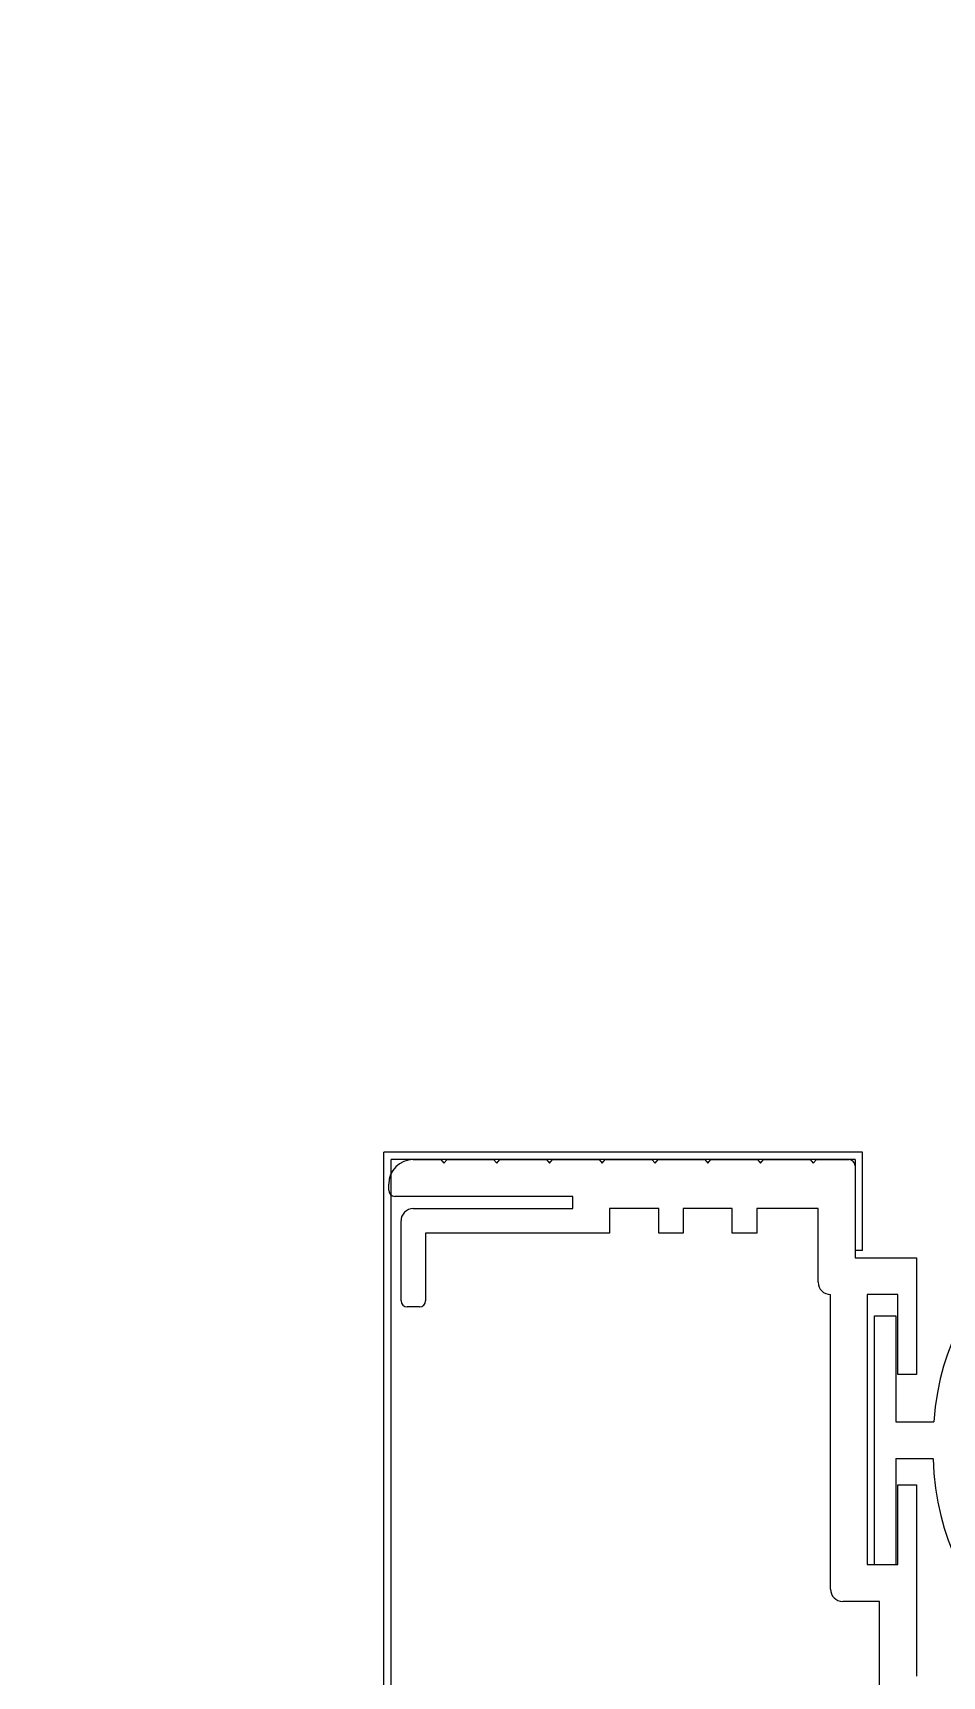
# Model space of a CAD drawing. Header units: millimetres. Extents: x 232323 to 272954, y -5343 to 8721.
# Drawn here: x 248792.3 to 248866.4, y -603.6 to -469.8 of the extents above; entities that cross this region are included whole.
import ezdxf

# ---------------------------------------------------------------- set-up
doc = ezdxf.new("R2010")
doc.units = ezdxf.units.MM
doc.header["$MEASUREMENT"] = 0
doc.linetypes.add('DASHDOTX2', pattern=[2, 1, -0.5, 0, -0.5])
doc.layers.get('0').update_dxf_attribs({"linetype": 'CONTINUOUS'})
doc.layers.add('A-MKXS-MAK2', color=3, linetype='DASHDOTX2', lineweight=25)

msp = doc.modelspace()

# ---------------------------------------------------------------- linework, layer by layer
for p, q in [((248859.89, -560.95), (248820.89, -560.95)), ((248820.89, -2742.95), (248820.89, -560.95)), ((248859.89, -568.95), (248859.89, -560.95)), ((248859.29, -561.55), (248821.49, -561.55)), ((248821.49, -2742.35), (248821.49, -561.55)), ((248823.29, -561.55), (248825.54, -561.55)), ((248825.54, -561.55), (248825.79, -561.85)), ((248825.79, -561.85), (248826.04, -561.55)), ((248826.04, -561.55), (248829.84, -561.55)), ((248829.84, -561.55), (248830.09, -561.85)), ((248830.09, -561.85), (248830.34, -561.55)), ((248830.34, -561.55), (248834.14, -561.55)), ((248834.14, -561.55), (248834.39, -561.85)), ((248834.39, -561.85), (248834.64, -561.55)), ((248834.64, -561.55), (248838.44, -561.55)), ((248838.44, -561.55), (248838.69, -561.85)), ((248838.69, -561.85), (248838.94, -561.55)), ((248838.94, -561.55), (248842.74, -561.55)), ((248842.74, -561.55), (248842.99, -561.85)), ((248842.99, -561.85), (248843.24, -561.55)), ((248843.24, -561.55), (248847.04, -561.55)), ((248847.04, -561.55), (248847.29, -561.85)), ((248847.29, -561.85), (248847.54, -561.55)), ((248847.54, -561.55), (248851.34, -561.55)), ((248851.34, -561.55), (248851.59, -561.85)), ((248851.59, -561.85), (248851.84, -561.55)), ((248851.84, -561.55), (248855.64, -561.55)), ((248855.64, -561.55), (248855.89, -561.85)), ((248855.89, -561.85), (248856.14, -561.55)), ((248856.14, -561.55), (248858.79, -561.55)), ((248859.29, -561.55), (248859.29, -569.55)), ((248821.29, -564.05), (248821.29, -563.55)), ((248836.29, -564.55), (248821.79, -564.55)), ((248836.29, -565.55), (248836.29, -564.55)), ((248823.29, -565.55), (248836.29, -565.55)), ((248843.29, -565.55), (248839.29, -565.55)), ((248839.29, -565.55), (248839.29, -567.55)), ((248843.29, -567.55), (248843.29, -565.55)), ((248849.29, -565.55), (248845.29, -565.55)), ((248845.29, -565.55), (248845.29, -567.55)), ((248849.29, -567.55), (248849.29, -565.55)), ((248856.29, -565.55), (248851.29, -565.55)), ((248851.29, -565.55), (248851.29, -567.55)), ((248856.29, -571.55), (248856.29, -565.55)), ((248822.29, -573.05), (248822.29, -566.55)), ((248839.29, -567.55), (248824.29, -567.55)), ((248824.29, -567.55), (248824.29, -573.05)), ((248845.29, -567.55), (248843.29, -567.55)), ((248851.29, -567.55), (248849.29, -567.55)), ((248859.89, -568.95), (248859.29, -568.95)), ((248859.29, -569.55), (248864.29, -569.55)), ((248864.29, -569.55), (248864.29, -579.05)), ((248857.29, -596.55), (248857.29, -572.55)), ((248862.79, -572.55), (248860.29, -572.55)), ((248860.29, -572.55), (248860.29, -594.55)), ((248862.79, -579.05), (248862.79, -572.55)), ((248823.79, -573.55), (248822.79, -573.55)), ((248860.89, -594.55), (248860.89, -574.27)), ((248860.89, -574.27), (248862.62, -574.27)), ((248862.62, -574.27), (248862.62, -582.91)), ((248864.29, -579.05), (248862.79, -579.05)), ((248862.62, -582.91), (248865.7, -582.91)), ((248862.62, -585.91), (248862.62, -594.55)), ((248862.62, -585.91), (248865.64, -585.91)), ((248862.79, -588.05), (248864.29, -588.05)), ((248862.79, -594.55), (248862.79, -588.05)), ((248864.29, -588.05), (248864.29, -603.64)), ((248860.29, -594.55), (248862.79, -594.55)), ((248861.29, -597.55), (248858.29, -597.55)), ((248861.29, -604.55), (248861.29, -597.55))]:
    msp.add_line(p, q)
for centre, radius, start, end in [((248823.29, -563.55), 2, 90, 180), ((248858.79, -562.05), 0.5, 0, 90), ((248821.79, -564.05), 0.5, 180, 270), ((248823.29, -566.55), 1, 90, 180), ((248857.29, -571.55), 1, 180, 270), ((248822.79, -573.05), 0.5, 180, 270), ((248823.79, -573.05), 0.5, 270, 0), ((248858.29, -596.55), 1, 180, 270)]:
    msp.add_arc(centre, radius, start, end)
msp.add_ellipse((248871.76, -584.91), major_axis=(0, 12.64), ratio=0.485028, start_param=1.649975, end_param=7.695122)
at = {"layer": 'A-MKXS-MAK2', "ltscale": 100}
msp.add_circle((249047.89, -575.95), 300, dxfattribs=at)

doc.saveas('drawing.dxf')
